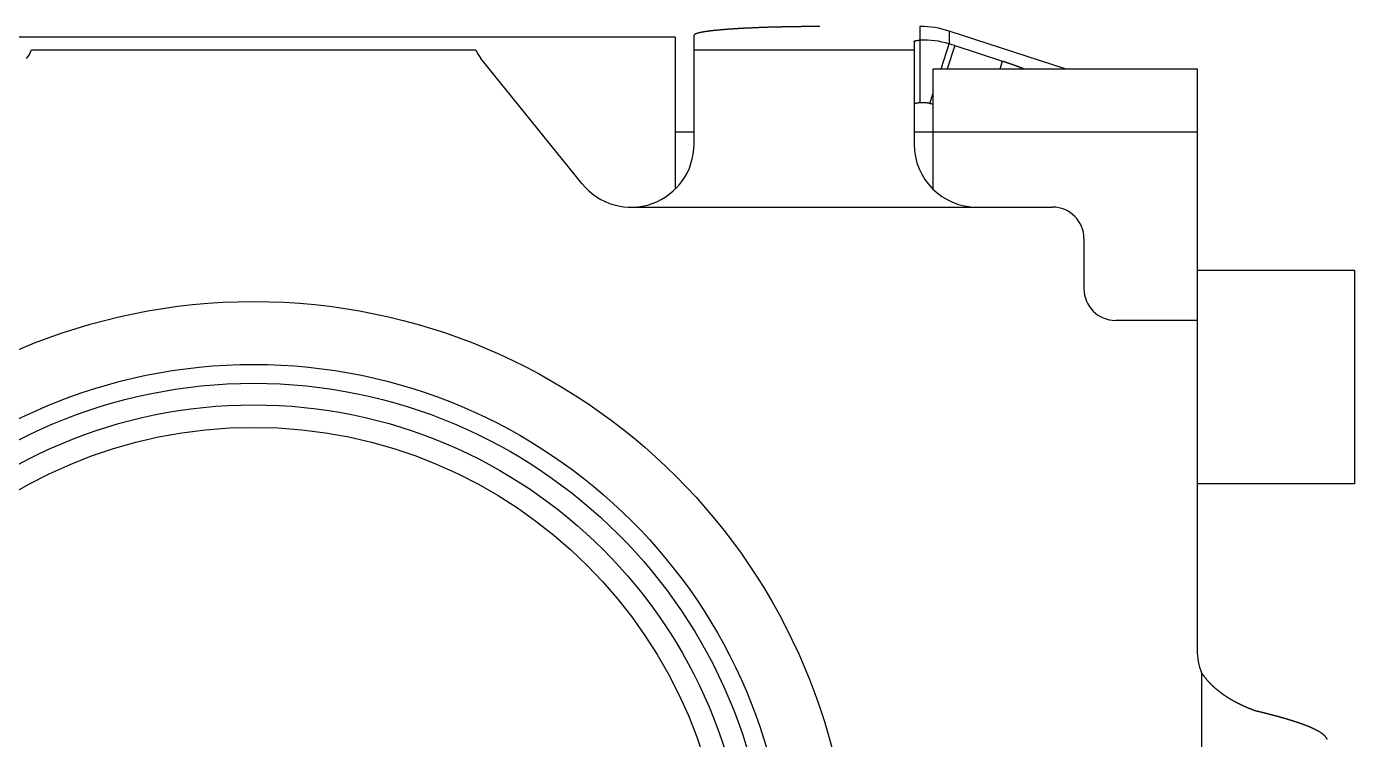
# Model space of a CAD drawing. Extents: x 16.7 to 47.9, y 2.6 to 52.9.
# Drawn here: x 38.919 to 41.03, y 49.225 to 50.358 of the extents above; entities that cross this region are included whole.
import ezdxf

# ---------------------------------------------------------------- set-up
doc = ezdxf.new("R2010")
doc.units = 0
doc.header["$LTSCALE"] = 16.335
doc.layers.get('0').update_dxf_attribs({"linetype": 'CONTINUOUS'})

msp = doc.modelspace()

# ---------------------------------------------------------------- linework, layer by layer
for p, q in [((40.3392, 50.3578), (40.3392, 50.2366)), ((40.5699, 50.2907), (40.3855, 50.3505)), ((40.3855, 50.3505), (40.3855, 50.3304)), ((39.9499, 50.3407), (38.6099, 50.3407)), ((39.9499, 50.3407), (39.9499, 50.0993)), ((39.9799, 50.1707), (39.9799, 50.3439)), ((40.3299, 50.3343), (40.3299, 50.1707)), ((40.3726, 50.2907), (40.3855, 50.3304)), ((38.9267, 50.3207), (39.6331, 50.3207)), ((40.3299, 50.3201), (39.9799, 50.3201)), ((40.3944, 50.3276), (40.3824, 50.2907)), ((40.3944, 50.3276), (40.4705, 50.3029)), ((39.8022, 50.1078), (39.641, 50.307)), ((40.3599, 50.2907), (40.7799, 50.2907)), ((40.3599, 50.0993), (40.3599, 50.2907)), ((40.4665, 50.2907), (40.4705, 50.3029)), ((40.7799, 50.2907), (40.7799, 49.3668)), ((40.3546, 50.2355), (40.3599, 50.2517)), ((39.9499, 50.1907), (39.9799, 50.1907)), ((40.3299, 50.1907), (40.7799, 50.1907)), ((39.8799, 50.0707), (40.5499, 50.0707)), ((40.5999, 50.0207), (40.5999, 49.9407)), ((40.7799, 49.9707), (41.0299, 49.9707)), ((41.0299, 49.9707), (41.0299, 49.6307)), ((40.7799, 49.8907), (40.6499, 49.8907)), ((41.0299, 49.6307), (40.7799, 49.6307)), ((40.7866, 49.3307), (40.7866, 48.6108))]:
    msp.add_line(p, q)
for points in [[(40.1799, 50.3578, 0), (40.1795, 50.3578, 0), (40.1791, 50.3578, 0), (40.1786, 50.3578, 0), (40.1782, 50.3578, 0), (40.1778, 50.3578, 0), (40.1774, 50.3578, 0), (40.177, 50.3578, 0), (40.1765, 50.3578, 0), (40.1761, 50.3578, 0), (40.1757, 50.3578, 0), (40.1753, 50.3578, 0), (40.1748, 50.3578, 0), (40.1744, 50.3578, 0), (40.174, 50.3578, 0), (40.1736, 50.3578, 0), (40.1732, 50.3578, 0), (40.1727, 50.3578, 0), (40.1723, 50.3578, 0), (40.1719, 50.3578, 0), (40.1715, 50.3578, 0), (40.1711, 50.3578, 0), (40.1706, 50.3578, 0), (40.1702, 50.3578, 0), (40.1698, 50.3578, 0), (40.1694, 50.3578, 0), (40.169, 50.3578, 0), (40.1685, 50.3578, 0), (40.1681, 50.3578, 0), (40.1677, 50.3578, 0), (40.1673, 50.3578, 0), (40.1668, 50.3578, 0), (40.1664, 50.3578, 0), (40.166, 50.3578, 0), (40.1656, 50.3578, 0), (40.1652, 50.3578, 0), (40.1647, 50.3578, 0), (40.1643, 50.3578, 0), (40.1639, 50.3578, 0), (40.1635, 50.3578, 0), (40.1631, 50.3578, 0), (40.1626, 50.3578, 0), (40.1622, 50.3577, 0), (40.1618, 50.3577, 0), (40.1614, 50.3577, 0), (40.161, 50.3577, 0), (40.1605, 50.3577, 0), (40.1601, 50.3577, 0), (40.1597, 50.3577, 0), (40.1593, 50.3577, 0), (40.1588, 50.3577, 0), (40.1584, 50.3577, 0), (40.158, 50.3577, 0), (40.1576, 50.3577, 0), (40.1572, 50.3577, 0), (40.1567, 50.3577, 0), (40.1563, 50.3577, 0), (40.1559, 50.3577, 0), (40.1555, 50.3577, 0), (40.1551, 50.3577, 0), (40.1546, 50.3577, 0), (40.1542, 50.3577, 0), (40.1538, 50.3577, 0), (40.1534, 50.3577, 0), (40.153, 50.3577, 0), (40.1525, 50.3577, 0), (40.1521, 50.3577, 0), (40.1517, 50.3577, 0), (40.1513, 50.3577, 0), (40.1508, 50.3577, 0), (40.1504, 50.3577, 0), (40.15, 50.3576, 0), (40.1496, 50.3576, 0), (40.1492, 50.3576, 0), (40.1487, 50.3576, 0), (40.1483, 50.3576, 0), (40.1479, 50.3576, 0), (40.1475, 50.3576, 0), (40.1471, 50.3576, 0), (40.1466, 50.3576, 0), (40.1462, 50.3576, 0), (40.1458, 50.3576, 0), (40.1454, 50.3576, 0), (40.145, 50.3576, 0), (40.1445, 50.3576, 0), (40.1441, 50.3576, 0), (40.1437, 50.3576, 0), (40.1433, 50.3576, 0), (40.1429, 50.3576, 0), (40.1424, 50.3576, 0), (40.142, 50.3576, 0), (40.1416, 50.3575, 0), (40.1412, 50.3575, 0), (40.1407, 50.3575, 0), (40.1403, 50.3575, 0), (40.1399, 50.3575, 0), (40.1395, 50.3575, 0), (40.1391, 50.3575, 0), (40.1386, 50.3575, 0), (40.1382, 50.3575, 0), (40.1378, 50.3575, 0), (40.1374, 50.3575, 0), (40.137, 50.3575, 0), (40.1365, 50.3575, 0), (40.1361, 50.3575, 0), (40.1357, 50.3575, 0), (40.1353, 50.3575, 0), (40.1349, 50.3574, 0), (40.1344, 50.3574, 0), (40.134, 50.3574, 0), (40.1336, 50.3574, 0), (40.1332, 50.3574, 0), (40.1327, 50.3574, 0), (40.1323, 50.3574, 0), (40.1319, 50.3574, 0), (40.1315, 50.3574, 0), (40.1311, 50.3574, 0), (40.1306, 50.3574, 0), (40.1302, 50.3574, 0), (40.1298, 50.3574, 0), (40.1294, 50.3574, 0), (40.129, 50.3573, 0), (40.1285, 50.3573, 0), (40.1281, 50.3573, 0), (40.1277, 50.3573, 0), (40.1273, 50.3573, 0), (40.1269, 50.3573, 0), (40.1264, 50.3573, 0), (40.126, 50.3573, 0), (40.1256, 50.3573, 0), (40.1252, 50.3573, 0), (40.1248, 50.3573, 0), (40.1243, 50.3573, 0), (40.1239, 50.3572, 0), (40.1235, 50.3572, 0), (40.1231, 50.3572, 0), (40.1226, 50.3572, 0), (40.1222, 50.3572, 0), (40.1218, 50.3572, 0), (40.1214, 50.3572, 0), (40.121, 50.3572, 0), (40.1205, 50.3572, 0), (40.1201, 50.3572, 0), (40.1197, 50.3572, 0), (40.1193, 50.3571, 0), (40.1189, 50.3571, 0), (40.1184, 50.3571, 0), (40.118, 50.3571, 0), (40.1176, 50.3571, 0), (40.1172, 50.3571, 0), (40.1168, 50.3571, 0), (40.1163, 50.3571, 0), (40.1159, 50.3571, 0), (40.1155, 50.3571, 0), (40.1151, 50.3571, 0), (40.1146, 50.357, 0), (40.1142, 50.357, 0), (40.1138, 50.357, 0), (40.1134, 50.357, 0), (40.113, 50.357, 0), (40.1125, 50.357, 0), (40.1121, 50.357, 0), (40.1117, 50.357, 0), (40.1113, 50.357, 0), (40.1109, 50.3569, 0), (40.1104, 50.3569, 0), (40.11, 50.3569, 0), (40.1096, 50.3569, 0), (40.1092, 50.3569, 0), (40.1088, 50.3569, 0), (40.1083, 50.3569, 0), (40.1079, 50.3569, 0), (40.1075, 50.3569, 0), (40.1071, 50.3568, 0), (40.1067, 50.3568, 0), (40.1062, 50.3568, 0), (40.1058, 50.3568, 0), (40.1054, 50.3568, 0), (40.105, 50.3568, 0), (40.1045, 50.3568, 0), (40.1041, 50.3568, 0), (40.1037, 50.3568, 0), (40.1033, 50.3567, 0), (40.1029, 50.3567, 0), (40.1024, 50.3567, 0), (40.102, 50.3567, 0), (40.1016, 50.3567, 0), (40.1012, 50.3567, 0), (40.1008, 50.3567, 0), (40.1003, 50.3567, 0), (40.0999, 50.3566, 0), (40.0995, 50.3566, 0), (40.0991, 50.3566, 0), (40.0987, 50.3566, 0), (40.0982, 50.3566, 0), (40.0978, 50.3566, 0), (40.0974, 50.3566, 0), (40.097, 50.3565, 0), (40.0966, 50.3565, 0), (40.0961, 50.3565, 0), (40.0957, 50.3565, 0), (40.0953, 50.3565, 0), (40.0949, 50.3565, 0), (40.0944, 50.3565, 0), (40.094, 50.3565, 0), (40.0936, 50.3564, 0), (40.0932, 50.3564, 0), (40.0928, 50.3564, 0), (40.0923, 50.3564, 0), (40.0919, 50.3564, 0), (40.0915, 50.3564, 0), (40.0911, 50.3564, 0), (40.0907, 50.3563, 0), (40.0902, 50.3563, 0), (40.0898, 50.3563, 0), (40.0894, 50.3563, 0), (40.089, 50.3563, 0), (40.0886, 50.3563, 0), (40.0881, 50.3562, 0), (40.0877, 50.3562, 0), (40.0873, 50.3562, 0), (40.0869, 50.3562, 0), (40.0865, 50.3562, 0), (40.086, 50.3562, 0), (40.0856, 50.3562, 0), (40.0852, 50.3561, 0), (40.0848, 50.3561, 0), (40.0844, 50.3561, 0), (40.0839, 50.3561, 0), (40.0835, 50.3561, 0), (40.0831, 50.3561, 0), (40.0827, 50.356, 0), (40.0822, 50.356, 0), (40.0818, 50.356, 0), (40.0814, 50.356, 0), (40.081, 50.356, 0), (40.0806, 50.356, 0), (40.0801, 50.3559, 0), (40.0797, 50.3559, 0), (40.0793, 50.3559, 0), (40.0789, 50.3559, 0), (40.0785, 50.3559, 0), (40.078, 50.3559, 0), (40.0776, 50.3558, 0), (40.0772, 50.3558, 0), (40.0768, 50.3558, 0), (40.0764, 50.3558, 0), (40.0759, 50.3558, 0), (40.0755, 50.3558, 0), (40.0751, 50.3557, 0), (40.0747, 50.3557, 0), (40.0743, 50.3557, 0), (40.0738, 50.3557, 0), (40.0734, 50.3557, 0), (40.073, 50.3556, 0), (40.0726, 50.3556, 0), (40.0722, 50.3556, 0), (40.0717, 50.3556, 0), (40.0713, 50.3556, 0), (40.0709, 50.3555, 0), (40.0705, 50.3555, 0), (40.0701, 50.3555, 0), (40.0696, 50.3555, 0), (40.0692, 50.3555, 0), (40.0688, 50.3555, 0), (40.0684, 50.3554, 0), (40.0679, 50.3554, 0), (40.0675, 50.3554, 0), (40.0671, 50.3554, 0), (40.0667, 50.3554, 0), (40.0663, 50.3553, 0), (40.0658, 50.3553, 0), (40.0654, 50.3553, 0), (40.065, 50.3553, 0), (40.0646, 50.3553, 0), (40.0642, 50.3552, 0), (40.0637, 50.3552, 0), (40.0633, 50.3552, 0), (40.0629, 50.3552, 0), (40.0625, 50.3551, 0), (40.0621, 50.3551, 0), (40.0616, 50.3551, 0), (40.0612, 50.3551, 0), (40.0608, 50.3551, 0), (40.0604, 50.355, 0), (40.06, 50.355, 0), (40.0595, 50.355, 0), (40.0591, 50.355, 0), (40.0587, 50.355, 0), (40.0583, 50.3549, 0), (40.0579, 50.3549, 0), (40.0574, 50.3549, 0), (40.057, 50.3549, 0), (40.0566, 50.3548, 0), (40.0562, 50.3548, 0), (40.0558, 50.3548, 0), (40.0553, 50.3548, 0), (40.0549, 50.3547, 0), (40.0545, 50.3547, 0), (40.0541, 50.3547, 0), (40.0537, 50.3547, 0), (40.0532, 50.3547, 0), (40.0528, 50.3546, 0), (40.0524, 50.3546, 0), (40.052, 50.3546, 0), (40.0516, 50.3546, 0), (40.0511, 50.3545, 0), (40.0507, 50.3545, 0), (40.0503, 50.3545, 0), (40.0499, 50.3545, 0), (40.0494, 50.3544, 0), (40.049, 50.3544, 0), (40.0486, 50.3544, 0), (40.0482, 50.3544, 0), (40.0478, 50.3543, 0), (40.0473, 50.3543, 0), (40.0469, 50.3543, 0), (40.0465, 50.3542, 0), (40.0461, 50.3542, 0), (40.0457, 50.3542, 0), (40.0452, 50.3542, 0), (40.0448, 50.3541, 0), (40.0444, 50.3541, 0), (40.044, 50.3541, 0), (40.0436, 50.3541, 0), (40.0431, 50.354, 0), (40.0427, 50.354, 0), (40.0423, 50.354, 0), (40.0419, 50.3539, 0), (40.0415, 50.3539, 0), (40.041, 50.3539, 0), (40.0406, 50.3539, 0), (40.0402, 50.3538, 0), (40.0398, 50.3538, 0), (40.0394, 50.3538, 0), (40.0389, 50.3538, 0), (40.0385, 50.3537, 0), (40.0381, 50.3537, 0), (40.0377, 50.3537, 0), (40.0373, 50.3536, 0), (40.0368, 50.3536, 0), (40.0364, 50.3536, 0), (40.036, 50.3535, 0), (40.0356, 50.3535, 0), (40.0352, 50.3535, 0), (40.0347, 50.3535, 0), (40.0343, 50.3534, 0), (40.0339, 50.3534, 0), (40.0335, 50.3534, 0), (40.0331, 50.3533, 0), (40.0326, 50.3533, 0), (40.0322, 50.3533, 0), (40.0318, 50.3532, 0), (40.0314, 50.3532, 0), (40.031, 50.3532, 0), (40.0305, 50.3531, 0), (40.0301, 50.3531, 0), (40.0297, 50.3531, 0), (40.0293, 50.353, 0), (40.0289, 50.353, 0), (40.0285, 50.353, 0), (40.028, 50.3529, 0), (40.0276, 50.3529, 0), (40.0272, 50.3529, 0), (40.0268, 50.3528, 0), (40.0264, 50.3528, 0), (40.0259, 50.3528, 0), (40.0255, 50.3527, 0), (40.0251, 50.3527, 0), (40.0247, 50.3526, 0), (40.0243, 50.3526, 0), (40.0238, 50.3526, 0), (40.0234, 50.3525, 0), (40.023, 50.3525, 0), (40.0226, 50.3525, 0), (40.0222, 50.3524, 0), (40.0217, 50.3524, 0), (40.0213, 50.3524, 0), (40.0209, 50.3523, 0), (40.0205, 50.3523, 0), (40.0201, 50.3522, 0), (40.0196, 50.3522, 0), (40.0192, 50.3522, 0), (40.0188, 50.3521, 0), (40.0184, 50.3521, 0), (40.018, 50.352, 0), (40.0175, 50.352, 0), (40.0171, 50.352, 0), (40.0167, 50.3519, 0), (40.0163, 50.3519, 0), (40.0159, 50.3518, 0), (40.0155, 50.3518, 0), (40.015, 50.3517, 0), (40.0146, 50.3517, 0), (40.0142, 50.3517, 0), (40.0138, 50.3516, 0), (40.0134, 50.3516, 0), (40.0129, 50.3515, 0), (40.0125, 50.3515, 0), (40.0121, 50.3514, 0), (40.0117, 50.3514, 0), (40.0113, 50.3514, 0), (40.0108, 50.3513, 0), (40.0104, 50.3513, 0), (40.01, 50.3512, 0), (40.0096, 50.3512, 0), (40.0092, 50.3511, 0), (40.0088, 50.3511, 0), (40.0083, 50.351, 0), (40.0079, 50.351, 0), (40.0075, 50.3509, 0), (40.0071, 50.3509, 0), (40.0067, 50.3508, 0), (40.0062, 50.3508, 0), (40.0058, 50.3507, 0), (40.0054, 50.3507, 0), (40.005, 50.3506, 0), (40.0046, 50.3506, 0), (40.0042, 50.3505, 0), (40.0037, 50.3505, 0), (40.0033, 50.3504, 0), (40.0029, 50.3504, 0), (40.0025, 50.3503, 0), (40.0021, 50.3502, 0), (40.0017, 50.3502, 0), (40.0012, 50.3501, 0), (40.0008, 50.3501, 0), (40.0004, 50.35, 0), (40, 50.35, 0), (39.9996, 50.3499, 0), (39.9991, 50.3498, 0), (39.9987, 50.3498, 0), (39.9983, 50.3497, 0), (39.9979, 50.3496, 0), (39.9975, 50.3496, 0), (39.9971, 50.3495, 0), (39.9967, 50.3494, 0), (39.9962, 50.3494, 0), (39.9958, 50.3493, 0), (39.9954, 50.3492, 0), (39.995, 50.3492, 0), (39.9946, 50.3491, 0), (39.9942, 50.349, 0), (39.9937, 50.349, 0), (39.9933, 50.3489, 0), (39.9929, 50.3488, 0), (39.9925, 50.3487, 0), (39.9921, 50.3487, 0), (39.9917, 50.3486, 0), (39.9913, 50.3485, 0), (39.9909, 50.3484, 0), (39.9904, 50.3483, 0), (39.99, 50.3482, 0), (39.9896, 50.3481, 0), (39.9892, 50.3481, 0), (39.9888, 50.348, 0), (39.9884, 50.3479, 0), (39.988, 50.3478, 0), (39.9876, 50.3477, 0), (39.9872, 50.3476, 0), (39.9867, 50.3475, 0), (39.9863, 50.3474, 0), (39.9859, 50.3473, 0), (39.9855, 50.3471, 0), (39.9851, 50.347, 0), (39.9847, 50.3469, 0), (39.9843, 50.3468, 0), (39.9839, 50.3466, 0), (39.9835, 50.3465, 0), (39.9831, 50.3463, 0), (39.9827, 50.3462, 0), (39.9823, 50.346, 0), (39.982, 50.3459, 0), (39.9816, 50.3457, 0), (39.9812, 50.3455, 0), (39.9809, 50.3452, 0), (39.9805, 50.3449, 0), (39.9802, 50.3446, 0), (39.98, 50.3443, 0), (39.9799, 50.3439, 0)], [(40.3299, 50.3343, 0), (40.3299, 50.3343, 0), (40.3299, 50.3344, 0), (40.3299, 50.3344, 0), (40.3299, 50.3344, 0), (40.33, 50.3345, 0), (40.33, 50.3345, 0), (40.33, 50.3345, 0), (40.33, 50.3346, 0), (40.3301, 50.3346, 0), (40.3301, 50.3346, 0), (40.3301, 50.3346, 0), (40.3302, 50.3347, 0), (40.3302, 50.3347, 0), (40.3302, 50.3347, 0), (40.3303, 50.3347, 0), (40.3303, 50.3347, 0), (40.3303, 50.3348, 0), (40.3304, 50.3348, 0), (40.3304, 50.3348, 0), (40.3304, 50.3348, 0), (40.3305, 50.3348, 0), (40.3305, 50.3348, 0), (40.3305, 50.3348, 0), (40.3306, 50.3349, 0), (40.3306, 50.3349, 0), (40.3306, 50.3349, 0), (40.3307, 50.3349, 0), (40.3307, 50.3349, 0), (40.3307, 50.3349, 0), (40.3308, 50.3349, 0), (40.3308, 50.335, 0), (40.3308, 50.335, 0), (40.3309, 50.335, 0), (40.3309, 50.335, 0), (40.331, 50.335, 0), (40.331, 50.335, 0), (40.331, 50.335, 0), (40.3311, 50.335, 0), (40.3311, 50.3351, 0), (40.3311, 50.3351, 0), (40.3312, 50.3351, 0), (40.3312, 50.3351, 0), (40.3312, 50.3351, 0), (40.3313, 50.3351, 0), (40.3313, 50.3351, 0), (40.3314, 50.3351, 0), (40.3314, 50.3351, 0), (40.3314, 50.3352, 0), (40.3315, 50.3352, 0), (40.3315, 50.3352, 0), (40.3315, 50.3352, 0), (40.3316, 50.3352, 0), (40.3316, 50.3352, 0), (40.3316, 50.3352, 0), (40.3317, 50.3352, 0), (40.3317, 50.3352, 0), (40.3318, 50.3352, 0), (40.3318, 50.3352, 0), (40.3318, 50.3353, 0), (40.3319, 50.3353, 0), (40.3319, 50.3353, 0), (40.3319, 50.3353, 0), (40.332, 50.3353, 0), (40.332, 50.3353, 0), (40.3321, 50.3353, 0), (40.3321, 50.3353, 0), (40.3321, 50.3353, 0), (40.3322, 50.3353, 0), (40.3322, 50.3353, 0), (40.3322, 50.3354, 0), (40.3323, 50.3354, 0), (40.3323, 50.3354, 0), (40.3324, 50.3354, 0), (40.3324, 50.3354, 0), (40.3324, 50.3354, 0), (40.3325, 50.3354, 0), (40.3325, 50.3354, 0), (40.3325, 50.3354, 0), (40.3326, 50.3354, 0), (40.3326, 50.3354, 0), (40.3327, 50.3354, 0), (40.3327, 50.3354, 0), (40.3327, 50.3355, 0), (40.3328, 50.3355, 0), (40.3328, 50.3355, 0), (40.3328, 50.3355, 0), (40.3329, 50.3355, 0), (40.3329, 50.3355, 0), (40.333, 50.3355, 0), (40.333, 50.3355, 0), (40.333, 50.3355, 0), (40.3331, 50.3355, 0), (40.3331, 50.3355, 0), (40.3331, 50.3355, 0), (40.3332, 50.3355, 0), (40.3332, 50.3355, 0), (40.3333, 50.3356, 0), (40.3333, 50.3356, 0), (40.3333, 50.3356, 0), (40.3334, 50.3356, 0), (40.3334, 50.3356, 0), (40.3334, 50.3356, 0), (40.3335, 50.3356, 0), (40.3335, 50.3356, 0), (40.3335, 50.3356, 0), (40.3336, 50.3356, 0), (40.3336, 50.3356, 0), (40.3337, 50.3356, 0), (40.3337, 50.3356, 0), (40.3337, 50.3356, 0), (40.3338, 50.3356, 0), (40.3338, 50.3356, 0), (40.3338, 50.3357, 0), (40.3339, 50.3357, 0), (40.3339, 50.3357, 0), (40.334, 50.3357, 0), (40.334, 50.3357, 0), (40.334, 50.3357, 0), (40.3341, 50.3357, 0), (40.3341, 50.3357, 0), (40.3341, 50.3357, 0), (40.3342, 50.3357, 0), (40.3342, 50.3357, 0), (40.3343, 50.3357, 0), (40.3343, 50.3357, 0), (40.3343, 50.3357, 0), (40.3344, 50.3357, 0), (40.3344, 50.3357, 0), (40.3344, 50.3358, 0), (40.3345, 50.3358, 0), (40.3345, 50.3358, 0), (40.3346, 50.3358, 0), (40.3346, 50.3358, 0), (40.3346, 50.3358, 0), (40.3347, 50.3358, 0), (40.3347, 50.3358, 0), (40.3347, 50.3358, 0), (40.3348, 50.3358, 0), (40.3348, 50.3358, 0), (40.3349, 50.3358, 0), (40.3349, 50.3358, 0), (40.3349, 50.3358, 0), (40.335, 50.3358, 0), (40.335, 50.3358, 0), (40.335, 50.3358, 0), (40.3351, 50.3358, 0), (40.3351, 50.3358, 0), (40.3352, 50.3359, 0), (40.3352, 50.3359, 0), (40.3352, 50.3359, 0), (40.3353, 50.3359, 0), (40.3353, 50.3359, 0), (40.3353, 50.3359, 0), (40.3354, 50.3359, 0), (40.3354, 50.3359, 0), (40.3355, 50.3359, 0), (40.3355, 50.3359, 0), (40.3355, 50.3359, 0), (40.3356, 50.3359, 0), (40.3356, 50.3359, 0), (40.3356, 50.3359, 0), (40.3357, 50.3359, 0), (40.3357, 50.3359, 0), (40.3358, 50.3359, 0), (40.3358, 50.3359, 0), (40.3358, 50.3359, 0), (40.3359, 50.3359, 0), (40.3359, 50.336, 0), (40.3359, 50.336, 0), (40.336, 50.336, 0), (40.336, 50.336, 0), (40.3361, 50.336, 0), (40.3361, 50.336, 0), (40.3361, 50.336, 0), (40.3362, 50.336, 0), (40.3362, 50.336, 0), (40.3362, 50.336, 0), (40.3363, 50.336, 0), (40.3363, 50.336, 0), (40.3364, 50.336, 0), (40.3364, 50.336, 0), (40.3364, 50.336, 0), (40.3365, 50.336, 0), (40.3365, 50.336, 0), (40.3365, 50.336, 0), (40.3366, 50.336, 0), (40.3366, 50.336, 0), (40.3367, 50.336, 0), (40.3367, 50.3361, 0), (40.3367, 50.3361, 0), (40.3368, 50.3361, 0), (40.3368, 50.3361, 0), (40.3369, 50.3361, 0), (40.3369, 50.3361, 0), (40.3369, 50.3361, 0), (40.337, 50.3361, 0), (40.337, 50.3361, 0), (40.337, 50.3361, 0), (40.3371, 50.3361, 0), (40.3371, 50.3361, 0), (40.3372, 50.3361, 0), (40.3372, 50.3361, 0), (40.3372, 50.3361, 0), (40.3373, 50.3361, 0), (40.3373, 50.3361, 0), (40.3373, 50.3361, 0), (40.3374, 50.3361, 0), (40.3374, 50.3361, 0), (40.3375, 50.3361, 0), (40.3375, 50.3361, 0), (40.3375, 50.3361, 0), (40.3376, 50.3362, 0), (40.3376, 50.3362, 0), (40.3376, 50.3362, 0), (40.3377, 50.3362, 0), (40.3377, 50.3362, 0), (40.3378, 50.3362, 0), (40.3378, 50.3362, 0), (40.3378, 50.3362, 0), (40.3379, 50.3362, 0), (40.3379, 50.3362, 0), (40.3379, 50.3362, 0), (40.338, 50.3362, 0), (40.338, 50.3362, 0), (40.3381, 50.3362, 0), (40.3381, 50.3362, 0), (40.3381, 50.3362, 0), (40.3382, 50.3362, 0), (40.3382, 50.3362, 0), (40.3382, 50.3362, 0), (40.3383, 50.3362, 0), (40.3383, 50.3362, 0), (40.3384, 50.3362, 0), (40.3384, 50.3362, 0), (40.3384, 50.3362, 0), (40.3385, 50.3362, 0), (40.3385, 50.3363, 0), (40.3385, 50.3363, 0), (40.3386, 50.3363, 0), (40.3386, 50.3363, 0), (40.3387, 50.3363, 0), (40.3387, 50.3363, 0), (40.3387, 50.3363, 0), (40.3388, 50.3363, 0), (40.3388, 50.3363, 0), (40.3388, 50.3363, 0), (40.3389, 50.3363, 0), (40.3389, 50.3363, 0), (40.339, 50.3363, 0), (40.339, 50.3363, 0), (40.339, 50.3363, 0), (40.3391, 50.3363, 0), (40.3391, 50.3363, 0), (40.3392, 50.3363, 0), (40.3392, 50.3363, 0)], [(40.4705, 50.3029, 0), (40.4707, 50.3029, 0), (40.4709, 50.3028, 0), (40.4711, 50.3027, 0), (40.4713, 50.3026, 0), (40.4716, 50.3026, 0), (40.4718, 50.3025, 0), (40.472, 50.3024, 0), (40.4722, 50.3024, 0), (40.4724, 50.3023, 0), (40.4727, 50.3022, 0), (40.4729, 50.3021, 0), (40.4731, 50.3021, 0), (40.4733, 50.302, 0), (40.4735, 50.3019, 0), (40.4738, 50.3019, 0), (40.474, 50.3018, 0), (40.4742, 50.3017, 0), (40.4744, 50.3016, 0), (40.4746, 50.3016, 0), (40.4748, 50.3015, 0), (40.4751, 50.3014, 0), (40.4753, 50.3014, 0), (40.4755, 50.3013, 0), (40.4757, 50.3012, 0), (40.4759, 50.3011, 0), (40.4762, 50.3011, 0), (40.4764, 50.301, 0), (40.4766, 50.3009, 0), (40.4768, 50.3008, 0), (40.477, 50.3008, 0), (40.4773, 50.3007, 0), (40.4775, 50.3006, 0), (40.4777, 50.3005, 0), (40.4779, 50.3005, 0), (40.4781, 50.3004, 0), (40.4784, 50.3003, 0), (40.4786, 50.3003, 0), (40.4788, 50.3002, 0), (40.479, 50.3001, 0), (40.4792, 50.3, 0), (40.4794, 50.3, 0), (40.4797, 50.2999, 0), (40.4799, 50.2998, 0), (40.4801, 50.2997, 0), (40.4803, 50.2997, 0), (40.4805, 50.2996, 0), (40.4808, 50.2995, 0), (40.481, 50.2994, 0), (40.4812, 50.2994, 0), (40.4814, 50.2993, 0), (40.4816, 50.2992, 0), (40.4818, 50.2991, 0), (40.4821, 50.2991, 0), (40.4823, 50.299, 0), (40.4825, 50.2989, 0), (40.4827, 50.2988, 0), (40.4829, 50.2988, 0), (40.4832, 50.2987, 0), (40.4834, 50.2986, 0), (40.4836, 50.2985, 0), (40.4838, 50.2985, 0), (40.484, 50.2984, 0), (40.4842, 50.2983, 0), (40.4845, 50.2982, 0), (40.4847, 50.2982, 0), (40.4849, 50.2981, 0), (40.4851, 50.298, 0), (40.4853, 50.2979, 0), (40.4856, 50.2979, 0), (40.4858, 50.2978, 0), (40.486, 50.2977, 0), (40.4862, 50.2976, 0), (40.4864, 50.2976, 0), (40.4866, 50.2975, 0), (40.4869, 50.2974, 0), (40.4871, 50.2973, 0), (40.4873, 50.2973, 0), (40.4875, 50.2972, 0), (40.4877, 50.2971, 0), (40.488, 50.297, 0), (40.4882, 50.2969, 0), (40.4884, 50.2969, 0), (40.4886, 50.2968, 0), (40.4888, 50.2967, 0), (40.489, 50.2966, 0), (40.4893, 50.2966, 0), (40.4895, 50.2965, 0), (40.4897, 50.2964, 0), (40.4899, 50.2963, 0), (40.4901, 50.2962, 0), (40.4903, 50.2962, 0), (40.4906, 50.2961, 0), (40.4908, 50.296, 0), (40.491, 50.2959, 0), (40.4912, 50.2959, 0), (40.4914, 50.2958, 0), (40.4916, 50.2957, 0), (40.4919, 50.2956, 0), (40.4921, 50.2955, 0), (40.4923, 50.2955, 0), (40.4925, 50.2954, 0), (40.4927, 50.2953, 0), (40.4929, 50.2952, 0), (40.4932, 50.2952, 0), (40.4934, 50.2951, 0), (40.4936, 50.295, 0), (40.4938, 50.2949, 0), (40.494, 50.2948, 0), (40.4942, 50.2948, 0), (40.4945, 50.2947, 0), (40.4947, 50.2946, 0), (40.4949, 50.2945, 0), (40.4951, 50.2944, 0), (40.4953, 50.2944, 0), (40.4955, 50.2943, 0), (40.4958, 50.2942, 0), (40.496, 50.2941, 0), (40.4962, 50.294, 0), (40.4964, 50.294, 0), (40.4966, 50.2939, 0), (40.4968, 50.2938, 0), (40.4971, 50.2937, 0), (40.4973, 50.2936, 0), (40.4975, 50.2936, 0), (40.4977, 50.2935, 0), (40.4979, 50.2934, 0), (40.4981, 50.2933, 0), (40.4984, 50.2932, 0), (40.4986, 50.2932, 0), (40.4988, 50.2931, 0), (40.499, 50.293, 0), (40.4992, 50.2929, 0), (40.4994, 50.2928, 0), (40.4997, 50.2927, 0), (40.4999, 50.2927, 0), (40.5001, 50.2926, 0), (40.5003, 50.2925, 0), (40.5005, 50.2924, 0), (40.5007, 50.2923, 0), (40.5009, 50.2922, 0), (40.5012, 50.2922, 0), (40.5014, 50.2921, 0), (40.5016, 50.292, 0), (40.5018, 50.2919, 0), (40.502, 50.2918, 0), (40.5022, 50.2917, 0), (40.5025, 50.2917, 0), (40.5027, 50.2916, 0), (40.5029, 50.2915, 0), (40.5031, 50.2914, 0), (40.5033, 50.2913, 0), (40.5035, 50.2912, 0), (40.5037, 50.2912, 0), (40.504, 50.2911, 0), (40.5042, 50.291, 0), (40.5044, 50.2909, 0), (40.5046, 50.2908, 0), (40.5048, 50.2907, 0), (40.505, 50.2906, 0)], [(40.3392, 50.2366, 0), (40.3392, 50.2366, 0), (40.3391, 50.2366, 0), (40.3391, 50.2366, 0), (40.339, 50.2365, 0), (40.339, 50.2365, 0), (40.339, 50.2365, 0), (40.3389, 50.2365, 0), (40.3389, 50.2365, 0), (40.3388, 50.2365, 0), (40.3388, 50.2365, 0), (40.3388, 50.2365, 0), (40.3387, 50.2365, 0), (40.3387, 50.2365, 0), (40.3387, 50.2365, 0), (40.3386, 50.2365, 0), (40.3386, 50.2365, 0), (40.3385, 50.2365, 0), (40.3385, 50.2365, 0), (40.3385, 50.2365, 0), (40.3384, 50.2365, 0), (40.3384, 50.2365, 0), (40.3384, 50.2365, 0), (40.3383, 50.2365, 0), (40.3383, 50.2365, 0), (40.3382, 50.2365, 0), (40.3382, 50.2365, 0), (40.3382, 50.2365, 0), (40.3381, 50.2365, 0), (40.3381, 50.2365, 0), (40.3381, 50.2364, 0), (40.338, 50.2364, 0), (40.338, 50.2364, 0), (40.3379, 50.2364, 0), (40.3379, 50.2364, 0), (40.3379, 50.2364, 0), (40.3378, 50.2364, 0), (40.3378, 50.2364, 0), (40.3378, 50.2364, 0), (40.3377, 50.2364, 0), (40.3377, 50.2364, 0), (40.3376, 50.2364, 0), (40.3376, 50.2364, 0), (40.3376, 50.2364, 0), (40.3375, 50.2364, 0), (40.3375, 50.2364, 0), (40.3375, 50.2364, 0), (40.3374, 50.2364, 0), (40.3374, 50.2364, 0), (40.3373, 50.2364, 0), (40.3373, 50.2364, 0), (40.3373, 50.2364, 0), (40.3372, 50.2364, 0), (40.3372, 50.2364, 0), (40.3372, 50.2363, 0), (40.3371, 50.2363, 0), (40.3371, 50.2363, 0), (40.337, 50.2363, 0), (40.337, 50.2363, 0), (40.337, 50.2363, 0), (40.3369, 50.2363, 0), (40.3369, 50.2363, 0), (40.3369, 50.2363, 0), (40.3368, 50.2363, 0), (40.3368, 50.2363, 0), (40.3367, 50.2363, 0), (40.3367, 50.2363, 0), (40.3367, 50.2363, 0), (40.3366, 50.2363, 0), (40.3366, 50.2363, 0), (40.3365, 50.2363, 0), (40.3365, 50.2363, 0), (40.3365, 50.2363, 0), (40.3364, 50.2363, 0), (40.3364, 50.2363, 0), (40.3364, 50.2363, 0), (40.3363, 50.2362, 0), (40.3363, 50.2362, 0), (40.3362, 50.2362, 0), (40.3362, 50.2362, 0), (40.3362, 50.2362, 0), (40.3361, 50.2362, 0), (40.3361, 50.2362, 0), (40.3361, 50.2362, 0), (40.336, 50.2362, 0), (40.336, 50.2362, 0), (40.3359, 50.2362, 0), (40.3359, 50.2362, 0), (40.3359, 50.2362, 0), (40.3358, 50.2362, 0), (40.3358, 50.2362, 0), (40.3358, 50.2362, 0), (40.3357, 50.2362, 0), (40.3357, 50.2362, 0), (40.3356, 50.2362, 0), (40.3356, 50.2362, 0), (40.3356, 50.2362, 0), (40.3355, 50.2361, 0), (40.3355, 50.2361, 0), (40.3355, 50.2361, 0), (40.3354, 50.2361, 0), (40.3354, 50.2361, 0), (40.3353, 50.2361, 0), (40.3353, 50.2361, 0), (40.3353, 50.2361, 0), (40.3352, 50.2361, 0), (40.3352, 50.2361, 0), (40.3352, 50.2361, 0), (40.3351, 50.2361, 0), (40.3351, 50.2361, 0), (40.335, 50.2361, 0), (40.335, 50.2361, 0), (40.335, 50.2361, 0), (40.3349, 50.2361, 0), (40.3349, 50.2361, 0), (40.3349, 50.2361, 0), (40.3348, 50.236, 0), (40.3348, 50.236, 0), (40.3347, 50.236, 0), (40.3347, 50.236, 0), (40.3347, 50.236, 0), (40.3346, 50.236, 0), (40.3346, 50.236, 0), (40.3346, 50.236, 0), (40.3345, 50.236, 0), (40.3345, 50.236, 0), (40.3344, 50.236, 0), (40.3344, 50.236, 0), (40.3344, 50.236, 0), (40.3343, 50.236, 0), (40.3343, 50.236, 0), (40.3343, 50.236, 0), (40.3342, 50.236, 0), (40.3342, 50.236, 0), (40.3341, 50.2359, 0), (40.3341, 50.2359, 0), (40.3341, 50.2359, 0), (40.334, 50.2359, 0), (40.334, 50.2359, 0), (40.334, 50.2359, 0), (40.3339, 50.2359, 0), (40.3339, 50.2359, 0), (40.3338, 50.2359, 0), (40.3338, 50.2359, 0), (40.3338, 50.2359, 0), (40.3337, 50.2359, 0), (40.3337, 50.2359, 0), (40.3337, 50.2359, 0), (40.3336, 50.2359, 0), (40.3336, 50.2359, 0), (40.3335, 50.2358, 0), (40.3335, 50.2358, 0), (40.3335, 50.2358, 0), (40.3334, 50.2358, 0), (40.3334, 50.2358, 0), (40.3334, 50.2358, 0), (40.3333, 50.2358, 0), (40.3333, 50.2358, 0), (40.3333, 50.2358, 0), (40.3332, 50.2358, 0), (40.3332, 50.2358, 0), (40.3331, 50.2358, 0), (40.3331, 50.2358, 0), (40.3331, 50.2358, 0), (40.333, 50.2358, 0), (40.333, 50.2357, 0), (40.333, 50.2357, 0), (40.3329, 50.2357, 0), (40.3329, 50.2357, 0), (40.3328, 50.2357, 0), (40.3328, 50.2357, 0), (40.3328, 50.2357, 0), (40.3327, 50.2357, 0), (40.3327, 50.2357, 0), (40.3327, 50.2357, 0), (40.3326, 50.2357, 0), (40.3326, 50.2357, 0), (40.3325, 50.2357, 0), (40.3325, 50.2357, 0), (40.3325, 50.2356, 0), (40.3324, 50.2356, 0), (40.3324, 50.2356, 0), (40.3324, 50.2356, 0), (40.3323, 50.2356, 0), (40.3323, 50.2356, 0), (40.3322, 50.2356, 0), (40.3322, 50.2356, 0), (40.3322, 50.2356, 0), (40.3321, 50.2356, 0), (40.3321, 50.2356, 0), (40.3321, 50.2356, 0), (40.332, 50.2355, 0), (40.332, 50.2355, 0), (40.3319, 50.2355, 0), (40.3319, 50.2355, 0), (40.3319, 50.2355, 0), (40.3318, 50.2355, 0), (40.3318, 50.2355, 0), (40.3318, 50.2355, 0), (40.3317, 50.2355, 0), (40.3317, 50.2355, 0), (40.3316, 50.2355, 0), (40.3316, 50.2354, 0), (40.3316, 50.2354, 0), (40.3315, 50.2354, 0), (40.3315, 50.2354, 0), (40.3315, 50.2354, 0), (40.3314, 50.2354, 0), (40.3314, 50.2354, 0), (40.3314, 50.2354, 0), (40.3313, 50.2354, 0), (40.3313, 50.2354, 0), (40.3312, 50.2353, 0), (40.3312, 50.2353, 0), (40.3312, 50.2353, 0), (40.3311, 50.2353, 0), (40.3311, 50.2353, 0), (40.3311, 50.2353, 0), (40.331, 50.2353, 0), (40.331, 50.2353, 0), (40.331, 50.2353, 0), (40.3309, 50.2352, 0), (40.3309, 50.2352, 0), (40.3308, 50.2352, 0), (40.3308, 50.2352, 0), (40.3308, 50.2352, 0), (40.3307, 50.2352, 0), (40.3307, 50.2352, 0), (40.3307, 50.2351, 0), (40.3306, 50.2351, 0), (40.3306, 50.2351, 0), (40.3306, 50.2351, 0), (40.3305, 50.2351, 0), (40.3305, 50.2351, 0), (40.3305, 50.2351, 0), (40.3304, 50.235, 0), (40.3304, 50.235, 0), (40.3304, 50.235, 0), (40.3303, 50.235, 0), (40.3303, 50.235, 0), (40.3303, 50.235, 0), (40.3302, 50.2349, 0), (40.3302, 50.2349, 0), (40.3302, 50.2349, 0), (40.3301, 50.2349, 0), (40.3301, 50.2349, 0), (40.3301, 50.2348, 0), (40.33, 50.2348, 0), (40.33, 50.2348, 0), (40.33, 50.2347, 0), (40.33, 50.2347, 0), (40.3299, 50.2347, 0), (40.3299, 50.2346, 0), (40.3299, 50.2346, 0), (40.3299, 50.2346, 0), (40.3299, 50.2345, 0)], [(40.3546, 50.2355, 0), (40.3545, 50.2355, 0), (40.3544, 50.2356, 0), (40.3544, 50.2356, 0), (40.3543, 50.2356, 0), (40.3542, 50.2356, 0), (40.3541, 50.2357, 0), (40.354, 50.2357, 0), (40.3539, 50.2357, 0), (40.3538, 50.2357, 0), (40.3537, 50.2357, 0), (40.3536, 50.2358, 0), (40.3535, 50.2358, 0), (40.3534, 50.2358, 0), (40.3533, 50.2358, 0), (40.3532, 50.2358, 0), (40.3531, 50.2359, 0), (40.353, 50.2359, 0), (40.3529, 50.2359, 0), (40.3528, 50.2359, 0), (40.3527, 50.2359, 0), (40.3526, 50.2359, 0), (40.3525, 50.236, 0), (40.3524, 50.236, 0), (40.3523, 50.236, 0), (40.3522, 50.236, 0), (40.3522, 50.236, 0), (40.3521, 50.236, 0), (40.352, 50.2361, 0), (40.3519, 50.2361, 0), (40.3518, 50.2361, 0), (40.3517, 50.2361, 0), (40.3516, 50.2361, 0), (40.3515, 50.2361, 0), (40.3514, 50.2362, 0), (40.3513, 50.2362, 0), (40.3512, 50.2362, 0), (40.3511, 50.2362, 0), (40.351, 50.2362, 0), (40.3509, 50.2362, 0), (40.3508, 50.2362, 0), (40.3507, 50.2363, 0), (40.3506, 50.2363, 0), (40.3505, 50.2363, 0), (40.3504, 50.2363, 0), (40.3503, 50.2363, 0), (40.3502, 50.2363, 0), (40.3501, 50.2363, 0), (40.35, 50.2364, 0), (40.3499, 50.2364, 0), (40.3498, 50.2364, 0), (40.3497, 50.2364, 0), (40.3496, 50.2364, 0), (40.3495, 50.2364, 0), (40.3494, 50.2364, 0), (40.3493, 50.2364, 0), (40.3493, 50.2364, 0), (40.3492, 50.2365, 0), (40.3491, 50.2365, 0), (40.349, 50.2365, 0), (40.3489, 50.2365, 0), (40.3488, 50.2365, 0), (40.3487, 50.2365, 0), (40.3486, 50.2365, 0), (40.3485, 50.2365, 0), (40.3484, 50.2365, 0), (40.3483, 50.2365, 0), (40.3482, 50.2366, 0), (40.3481, 50.2366, 0), (40.348, 50.2366, 0), (40.3479, 50.2366, 0), (40.3478, 50.2366, 0), (40.3477, 50.2366, 0), (40.3476, 50.2366, 0), (40.3475, 50.2366, 0), (40.3474, 50.2366, 0), (40.3473, 50.2366, 0), (40.3472, 50.2366, 0), (40.3471, 50.2366, 0), (40.347, 50.2366, 0), (40.3469, 50.2367, 0), (40.3468, 50.2367, 0), (40.3467, 50.2367, 0), (40.3466, 50.2367, 0), (40.3465, 50.2367, 0), (40.3464, 50.2367, 0), (40.3463, 50.2367, 0), (40.3462, 50.2367, 0), (40.3461, 50.2367, 0), (40.346, 50.2367, 0), (40.3459, 50.2367, 0), (40.3458, 50.2367, 0), (40.3457, 50.2367, 0), (40.3456, 50.2367, 0), (40.3455, 50.2367, 0), (40.3454, 50.2367, 0), (40.3453, 50.2367, 0), (40.3452, 50.2367, 0), (40.3452, 50.2367, 0), (40.3451, 50.2367, 0), (40.345, 50.2367, 0), (40.3449, 50.2367, 0), (40.3448, 50.2368, 0), (40.3447, 50.2368, 0), (40.3446, 50.2368, 0), (40.3445, 50.2368, 0), (40.3444, 50.2368, 0), (40.3443, 50.2368, 0), (40.3442, 50.2368, 0), (40.3441, 50.2368, 0), (40.344, 50.2368, 0), (40.3439, 50.2368, 0), (40.3438, 50.2368, 0), (40.3437, 50.2368, 0), (40.3436, 50.2368, 0), (40.3435, 50.2368, 0), (40.3434, 50.2368, 0), (40.3433, 50.2368, 0), (40.3432, 50.2368, 0), (40.3431, 50.2368, 0), (40.343, 50.2368, 0), (40.3429, 50.2368, 0), (40.3428, 50.2368, 0), (40.3427, 50.2368, 0), (40.3426, 50.2368, 0), (40.3425, 50.2367, 0), (40.3424, 50.2367, 0), (40.3423, 50.2367, 0), (40.3422, 50.2367, 0), (40.3421, 50.2367, 0), (40.342, 50.2367, 0), (40.3419, 50.2367, 0), (40.3418, 50.2367, 0), (40.3417, 50.2367, 0), (40.3416, 50.2367, 0), (40.3415, 50.2367, 0), (40.3414, 50.2367, 0), (40.3413, 50.2367, 0), (40.3412, 50.2367, 0), (40.3411, 50.2367, 0), (40.341, 50.2367, 0), (40.3409, 50.2367, 0), (40.3408, 50.2367, 0), (40.3407, 50.2367, 0), (40.3407, 50.2367, 0), (40.3406, 50.2367, 0), (40.3405, 50.2367, 0), (40.3404, 50.2367, 0), (40.3403, 50.2366, 0), (40.3402, 50.2366, 0), (40.3401, 50.2366, 0), (40.34, 50.2366, 0), (40.3399, 50.2366, 0), (40.3398, 50.2366, 0), (40.3397, 50.2366, 0), (40.3396, 50.2366, 0), (40.3395, 50.2366, 0), (40.3394, 50.2366, 0), (40.3393, 50.2366, 0), (40.3392, 50.2366, 0)], [(40.7866, 49.3307, 0), (40.7869, 49.3303, 0), (40.7872, 49.3299, 0), (40.7874, 49.3295, 0), (40.7877, 49.3291, 0), (40.788, 49.3287, 0), (40.7882, 49.3283, 0), (40.7885, 49.328, 0), (40.7888, 49.3276, 0), (40.7891, 49.3272, 0), (40.7893, 49.3268, 0), (40.7896, 49.3264, 0), (40.7899, 49.326, 0), (40.7902, 49.3257, 0), (40.7905, 49.3253, 0), (40.7907, 49.3249, 0), (40.791, 49.3245, 0), (40.7913, 49.3242, 0), (40.7916, 49.3238, 0), (40.7919, 49.3234, 0), (40.7922, 49.323, 0), (40.7925, 49.3227, 0), (40.7928, 49.3223, 0), (40.7931, 49.3219, 0), (40.7934, 49.3216, 0), (40.7937, 49.3212, 0), (40.794, 49.3208, 0), (40.7943, 49.3205, 0), (40.7946, 49.3201, 0), (40.7949, 49.3198, 0), (40.7952, 49.3194, 0), (40.7955, 49.319, 0), (40.7958, 49.3187, 0), (40.7961, 49.3183, 0), (40.7965, 49.318, 0), (40.7968, 49.3176, 0), (40.7971, 49.3173, 0), (40.7974, 49.3169, 0), (40.7977, 49.3166, 0), (40.7981, 49.3162, 0), (40.7984, 49.3159, 0), (40.7987, 49.3155, 0), (40.799, 49.3152, 0), (40.7994, 49.3149, 0), (40.7997, 49.3145, 0), (40.8, 49.3142, 0), (40.8003, 49.3138, 0), (40.8007, 49.3135, 0), (40.801, 49.3132, 0), (40.8013, 49.3128, 0), (40.8017, 49.3125, 0), (40.802, 49.3122, 0), (40.8023, 49.3118, 0), (40.8027, 49.3115, 0), (40.803, 49.3112, 0), (40.8034, 49.3108, 0), (40.8037, 49.3105, 0), (40.804, 49.3102, 0), (40.8044, 49.3099, 0), (40.8047, 49.3095, 0), (40.8051, 49.3092, 0), (40.8054, 49.3089, 0), (40.8058, 49.3086, 0), (40.8061, 49.3083, 0), (40.8065, 49.3079, 0), (40.8068, 49.3076, 0), (40.8072, 49.3073, 0), (40.8075, 49.307, 0), (40.8079, 49.3067, 0), (40.8082, 49.3064, 0), (40.8086, 49.3061, 0), (40.809, 49.3057, 0), (40.8093, 49.3054, 0), (40.8097, 49.3051, 0), (40.81, 49.3048, 0), (40.8104, 49.3045, 0), (40.8108, 49.3042, 0), (40.8111, 49.3039, 0), (40.8115, 49.3036, 0), (40.8119, 49.3033, 0), (40.8122, 49.303, 0), (40.8126, 49.3027, 0), (40.813, 49.3024, 0), (40.8133, 49.3021, 0), (40.8137, 49.3018, 0), (40.8141, 49.3016, 0), (40.8144, 49.3013, 0), (40.8148, 49.301, 0), (40.8152, 49.3007, 0), (40.8156, 49.3004, 0), (40.8159, 49.3001, 0), (40.8163, 49.2998, 0), (40.8167, 49.2995, 0), (40.8171, 49.2993, 0), (40.8175, 49.299, 0), (40.8178, 49.2987, 0), (40.8182, 49.2984, 0), (40.8186, 49.2981, 0), (40.819, 49.2979, 0), (40.8194, 49.2976, 0), (40.8197, 49.2973, 0), (40.8201, 49.297, 0), (40.8205, 49.2968, 0), (40.8209, 49.2965, 0), (40.8213, 49.2962, 0), (40.8217, 49.2959, 0), (40.8221, 49.2957, 0), (40.8225, 49.2954, 0), (40.8228, 49.2951, 0), (40.8232, 49.2949, 0), (40.8236, 49.2946, 0), (40.824, 49.2943, 0), (40.8244, 49.2941, 0), (40.8248, 49.2938, 0), (40.8252, 49.2936, 0), (40.8256, 49.2933, 0), (40.826, 49.293, 0), (40.8264, 49.2928, 0), (40.8268, 49.2925, 0), (40.8272, 49.2923, 0), (40.8276, 49.292, 0), (40.828, 49.2918, 0), (40.8284, 49.2915, 0), (40.8288, 49.2913, 0), (40.8292, 49.291, 0), (40.8296, 49.2908, 0), (40.83, 49.2905, 0), (40.8304, 49.2903, 0), (40.8308, 49.29, 0), (40.8312, 49.2898, 0), (40.8316, 49.2895, 0), (40.832, 49.2893, 0), (40.8324, 49.2891, 0), (40.8328, 49.2888, 0), (40.8332, 49.2886, 0), (40.8336, 49.2883, 0), (40.834, 49.2881, 0), (40.8344, 49.2879, 0), (40.8348, 49.2876, 0), (40.8353, 49.2874, 0), (40.8357, 49.2871, 0), (40.8361, 49.2869, 0), (40.8365, 49.2867, 0), (40.8369, 49.2865, 0), (40.8373, 49.2862, 0), (40.8377, 49.286, 0), (40.8381, 49.2858, 0), (40.8385, 49.2855, 0), (40.839, 49.2853, 0), (40.8394, 49.2851, 0), (40.8398, 49.2849, 0), (40.8402, 49.2846, 0), (40.8406, 49.2844, 0), (40.841, 49.2842, 0), (40.8415, 49.284, 0), (40.8419, 49.2837, 0), (40.8423, 49.2835, 0), (40.8427, 49.2833, 0), (40.8431, 49.2831, 0), (40.8435, 49.2829, 0), (40.844, 49.2827, 0), (40.8444, 49.2824, 0), (40.8448, 49.2822, 0), (40.8452, 49.282, 0), (40.8457, 49.2818, 0), (40.8461, 49.2816, 0), (40.8465, 49.2814, 0), (40.8469, 49.2812, 0), (40.8473, 49.281, 0), (40.8478, 49.2808, 0), (40.8482, 49.2805, 0), (40.8486, 49.2803, 0), (40.849, 49.2801, 0), (40.8495, 49.2799, 0), (40.8499, 49.2797, 0), (40.8503, 49.2795, 0), (40.8507, 49.2793, 0), (40.8512, 49.2791, 0), (40.8516, 49.2789, 0), (40.852, 49.2787, 0), (40.8525, 49.2785, 0), (40.8529, 49.2783, 0), (40.8533, 49.2781, 0), (40.8537, 49.2779, 0), (40.8542, 49.2777, 0), (40.8546, 49.2775, 0), (40.855, 49.2774, 0), (40.8555, 49.2772, 0), (40.8559, 49.277, 0), (40.8563, 49.2768, 0), (40.8568, 49.2766, 0), (40.8572, 49.2764, 0), (40.8576, 49.2762, 0), (40.8581, 49.276, 0), (40.8585, 49.2758, 0), (40.8589, 49.2756, 0), (40.8594, 49.2755, 0), (40.8598, 49.2753, 0), (40.8602, 49.2751, 0), (40.8607, 49.2749, 0), (40.8611, 49.2747, 0), (40.8615, 49.2745, 0), (40.862, 49.2744, 0), (40.8624, 49.2742, 0), (40.8628, 49.274, 0), (40.8633, 49.2738, 0), (40.8637, 49.2736, 0), (40.8642, 49.2735, 0), (40.8646, 49.2733, 0), (40.865, 49.2731, 0), (40.8655, 49.2729, 0), (40.8659, 49.2728, 0), (40.8663, 49.2726, 0), (40.8668, 49.2724, 0), (40.8672, 49.2722, 0), (40.8677, 49.2721, 0), (40.8681, 49.2719, 0), (40.8685, 49.2717, 0), (40.869, 49.2716, 0), (40.8694, 49.2714, 0), (40.8699, 49.2712, 0), (40.8703, 49.2711, 0), (40.8708, 49.2709, 0), (40.8712, 49.2707, 0)], [(40.8712, 49.2707, 0), (40.8716, 49.2706, 0), (40.872, 49.2706, 0), (40.8723, 49.2705, 0), (40.8727, 49.2704, 0), (40.8731, 49.2703, 0), (40.8735, 49.2702, 0), (40.8739, 49.2701, 0), (40.8743, 49.27, 0), (40.8747, 49.2699, 0), (40.875, 49.2698, 0), (40.8754, 49.2697, 0), (40.8758, 49.2696, 0), (40.8762, 49.2695, 0), (40.8766, 49.2694, 0), (40.877, 49.2693, 0), (40.8773, 49.2693, 0), (40.8777, 49.2692, 0), (40.8781, 49.2691, 0), (40.8785, 49.269, 0), (40.8789, 49.2689, 0), (40.8793, 49.2688, 0), (40.8797, 49.2687, 0), (40.88, 49.2686, 0), (40.8804, 49.2685, 0), (40.8808, 49.2684, 0), (40.8812, 49.2683, 0), (40.8816, 49.2682, 0), (40.882, 49.2681, 0), (40.8823, 49.268, 0), (40.8827, 49.2679, 0), (40.8831, 49.2678, 0), (40.8835, 49.2677, 0), (40.8839, 49.2676, 0), (40.8843, 49.2676, 0), (40.8846, 49.2675, 0), (40.885, 49.2674, 0), (40.8854, 49.2673, 0), (40.8858, 49.2672, 0), (40.8862, 49.2671, 0), (40.8866, 49.267, 0), (40.8869, 49.2669, 0), (40.8873, 49.2668, 0), (40.8877, 49.2667, 0), (40.8881, 49.2666, 0), (40.8885, 49.2665, 0), (40.8889, 49.2664, 0), (40.8893, 49.2663, 0), (40.8896, 49.2662, 0), (40.89, 49.2661, 0), (40.8904, 49.266, 0), (40.8908, 49.2659, 0), (40.8912, 49.2658, 0), (40.8916, 49.2657, 0), (40.8919, 49.2656, 0), (40.8923, 49.2655, 0), (40.8927, 49.2654, 0), (40.8931, 49.2653, 0), (40.8935, 49.2652, 0), (40.8939, 49.2651, 0), (40.8942, 49.265, 0), (40.8946, 49.2649, 0), (40.895, 49.2648, 0), (40.8954, 49.2647, 0), (40.8958, 49.2646, 0), (40.8961, 49.2645, 0), (40.8965, 49.2644, 0), (40.8969, 49.2643, 0), (40.8973, 49.2642, 0), (40.8977, 49.2641, 0), (40.8981, 49.264, 0), (40.8984, 49.2639, 0), (40.8988, 49.2638, 0), (40.8992, 49.2637, 0), (40.8996, 49.2636, 0), (40.9, 49.2635, 0), (40.9004, 49.2634, 0), (40.9007, 49.2633, 0), (40.9011, 49.2632, 0), (40.9015, 49.2631, 0), (40.9019, 49.263, 0), (40.9023, 49.2629, 0), (40.9027, 49.2628, 0), (40.903, 49.2627, 0), (40.9034, 49.2626, 0), (40.9038, 49.2625, 0), (40.9042, 49.2624, 0), (40.9046, 49.2623, 0), (40.9049, 49.2622, 0), (40.9053, 49.2621, 0), (40.9057, 49.262, 0), (40.9061, 49.2619, 0), (40.9065, 49.2618, 0), (40.9069, 49.2617, 0), (40.9072, 49.2616, 0), (40.9076, 49.2615, 0), (40.908, 49.2614, 0), (40.9084, 49.2613, 0), (40.9088, 49.2612, 0), (40.9091, 49.2611, 0), (40.9095, 49.261, 0), (40.9099, 49.2609, 0), (40.9103, 49.2608, 0), (40.9107, 49.2606, 0), (40.9111, 49.2605, 0), (40.9114, 49.2604, 0), (40.9118, 49.2603, 0), (40.9122, 49.2602, 0), (40.9126, 49.2601, 0), (40.913, 49.26, 0), (40.9133, 49.2599, 0), (40.9137, 49.2598, 0), (40.9141, 49.2597, 0), (40.9145, 49.2596, 0), (40.9149, 49.2595, 0), (40.9152, 49.2594, 0), (40.9156, 49.2593, 0), (40.916, 49.2591, 0), (40.9164, 49.259, 0), (40.9168, 49.2589, 0), (40.9171, 49.2588, 0), (40.9175, 49.2587, 0), (40.9179, 49.2586, 0), (40.9183, 49.2585, 0), (40.9187, 49.2584, 0), (40.919, 49.2583, 0), (40.9194, 49.2582, 0), (40.9198, 49.2581, 0), (40.9202, 49.2579, 0), (40.9206, 49.2578, 0), (40.9209, 49.2577, 0), (40.9213, 49.2576, 0), (40.9217, 49.2575, 0), (40.9221, 49.2574, 0), (40.9225, 49.2573, 0), (40.9228, 49.2572, 0), (40.9232, 49.2571, 0), (40.9236, 49.2569, 0), (40.924, 49.2568, 0), (40.9244, 49.2567, 0), (40.9247, 49.2566, 0), (40.9251, 49.2565, 0), (40.9255, 49.2564, 0), (40.9259, 49.2563, 0), (40.9263, 49.2561, 0), (40.9266, 49.256, 0), (40.927, 49.2559, 0), (40.9274, 49.2558, 0), (40.9278, 49.2557, 0), (40.9281, 49.2556, 0), (40.9285, 49.2554, 0), (40.9289, 49.2553, 0), (40.9293, 49.2552, 0), (40.9297, 49.2551, 0), (40.93, 49.255, 0), (40.9304, 49.2549, 0), (40.9308, 49.2547, 0), (40.9312, 49.2546, 0), (40.9315, 49.2545, 0), (40.9319, 49.2544, 0), (40.9323, 49.2543, 0), (40.9327, 49.2542, 0), (40.9331, 49.254, 0), (40.9334, 49.2539, 0), (40.9338, 49.2538, 0), (40.9342, 49.2537, 0), (40.9346, 49.2536, 0), (40.9349, 49.2534, 0), (40.9353, 49.2533, 0), (40.9357, 49.2532, 0), (40.9361, 49.2531, 0), (40.9364, 49.2529, 0), (40.9368, 49.2528, 0), (40.9372, 49.2527, 0), (40.9376, 49.2526, 0), (40.9379, 49.2524, 0), (40.9383, 49.2523, 0), (40.9387, 49.2522, 0), (40.9391, 49.2521, 0), (40.9394, 49.2519, 0), (40.9398, 49.2518, 0), (40.9402, 49.2517, 0), (40.9406, 49.2516, 0), (40.9409, 49.2514, 0), (40.9413, 49.2513, 0), (40.9417, 49.2512, 0), (40.9421, 49.2511, 0), (40.9424, 49.2509, 0), (40.9428, 49.2508, 0), (40.9432, 49.2507, 0), (40.9436, 49.2505, 0), (40.9439, 49.2504, 0), (40.9443, 49.2503, 0), (40.9447, 49.2501, 0), (40.9451, 49.25, 0), (40.9454, 49.2499, 0), (40.9458, 49.2497, 0), (40.9462, 49.2496, 0), (40.9465, 49.2495, 0), (40.9469, 49.2493, 0), (40.9473, 49.2492, 0), (40.9477, 49.2491, 0), (40.948, 49.2489, 0), (40.9484, 49.2488, 0), (40.9488, 49.2487, 0), (40.9491, 49.2485, 0), (40.9495, 49.2484, 0), (40.9499, 49.2482, 0), (40.9503, 49.2481, 0), (40.9506, 49.248, 0), (40.951, 49.2478, 0), (40.9514, 49.2477, 0), (40.9517, 49.2475, 0), (40.9521, 49.2474, 0), (40.9525, 49.2473, 0), (40.9528, 49.2471, 0), (40.9532, 49.247, 0), (40.9536, 49.2468, 0), (40.9539, 49.2467, 0), (40.9543, 49.2465, 0), (40.9547, 49.2464, 0), (40.9551, 49.2462, 0), (40.9554, 49.2461, 0), (40.9558, 49.246, 0), (40.9562, 49.2458, 0), (40.9565, 49.2457, 0), (40.9569, 49.2455, 0), (40.9573, 49.2454, 0), (40.9576, 49.2452, 0), (40.958, 49.245, 0), (40.9583, 49.2449, 0), (40.9587, 49.2447, 0), (40.9591, 49.2446, 0), (40.9594, 49.2444, 0), (40.9598, 49.2443, 0), (40.9602, 49.2441, 0), (40.9605, 49.244, 0), (40.9609, 49.2438, 0), (40.9613, 49.2436, 0), (40.9616, 49.2435, 0), (40.962, 49.2433, 0), (40.9623, 49.2431, 0), (40.9627, 49.243, 0), (40.9631, 49.2428, 0), (40.9634, 49.2427, 0), (40.9638, 49.2425, 0), (40.9641, 49.2423, 0), (40.9645, 49.2422, 0), (40.9648, 49.242, 0), (40.9652, 49.2418, 0), (40.9656, 49.2416, 0), (40.9659, 49.2415, 0), (40.9663, 49.2413, 0), (40.9666, 49.2411, 0), (40.967, 49.2409, 0), (40.9673, 49.2408, 0), (40.9677, 49.2406, 0), (40.968, 49.2404, 0), (40.9684, 49.2402, 0), (40.9687, 49.24, 0), (40.9691, 49.2398, 0), (40.9694, 49.2397, 0), (40.9698, 49.2395, 0), (40.9701, 49.2393, 0), (40.9705, 49.2391, 0), (40.9708, 49.2389, 0), (40.9712, 49.2387, 0), (40.9715, 49.2385, 0), (40.9719, 49.2383, 0), (40.9722, 49.2381, 0), (40.9725, 49.2379, 0), (40.9729, 49.2377, 0), (40.9732, 49.2375, 0), (40.9736, 49.2373, 0), (40.9739, 49.2371, 0), (40.9742, 49.2369, 0), (40.9746, 49.2367, 0), (40.9749, 49.2365, 0), (40.9752, 49.2363, 0), (40.9756, 49.236, 0), (40.9759, 49.2358, 0), (40.9762, 49.2356, 0), (40.9766, 49.2354, 0), (40.9769, 49.2352, 0), (40.9772, 49.2349, 0), (40.9775, 49.2347, 0), (40.9779, 49.2345, 0), (40.9782, 49.2342, 0), (40.9785, 49.234, 0), (40.9788, 49.2337, 0), (40.9791, 49.2335, 0), (40.9794, 49.2333, 0), (40.9797, 49.233, 0), (40.98, 49.2327, 0), (40.9803, 49.2325, 0), (40.9806, 49.2322, 0), (40.9809, 49.232, 0), (40.9812, 49.2317, 0), (40.9815, 49.2314, 0), (40.9818, 49.2311, 0), (40.9821, 49.2308, 0), (40.9823, 49.2306, 0), (40.9826, 49.2303, 0), (40.9829, 49.23, 0), (40.9831, 49.2297, 0), (40.9834, 49.2294, 0), (40.9836, 49.229, 0), (40.9839, 49.2287, 0), (40.9841, 49.2284, 0), (40.9844, 49.2281, 0), (40.9846, 49.2278, 0), (40.9848, 49.2274, 0), (40.985, 49.2271, 0), (40.9852, 49.2267, 0), (40.9854, 49.2264, 0), (40.9856, 49.226, 0), (40.9857, 49.2257, 0), (40.9859, 49.2253, 0), (40.986, 49.2249, 0), (40.9862, 49.2246, 0)]]:
    msp.add_polyline3d(points)
for radius in [0.95, 0.85, 0.82, 0.7857, 0.75]:
    msp.add_circle((39.2799, 48.9707), radius)
for centre, radius, start, end in [((40.3392, 50.2075), 0.1504, 72.0434, 89.9997), ((40.3436, 50.1868), 0.1496, 73.7333, 91.706), ((40.1683, 49.6304), 0.7329, 72.0358, 72.7606), ((38.8799, 50.3384), 0.05, 321.0233, 339.2746), ((39.6799, 50.3384), 0.05, 200.7254, 218.9767), ((40.1393, 49.5416), 0.7266, 72.3269, 72.7613), ((39.8799, 50.1707), 0.1, 218.9767, 0), ((40.4299, 50.1707), 0.1, 180, 270), ((40.5499, 50.0207), 0.05, 0, 90), ((40.6499, 49.9407), 0.05, 180, 270), ((40.8799, 49.3668), 0.1, 180, 201.1697)]:
    msp.add_arc(centre, radius, start, end)

doc.saveas('drawing.dxf')
